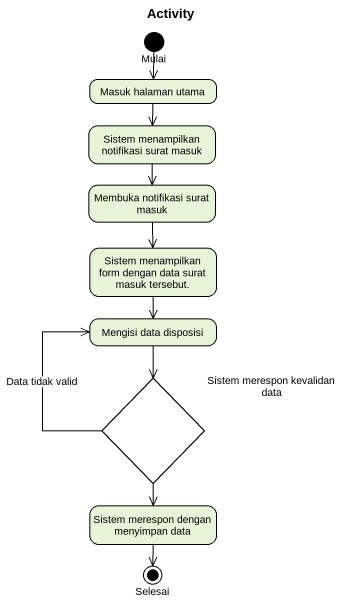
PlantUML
@startuml
title Activity
hide empty description
state Mulai <<start>>
state "Masuk halaman utama" as Masuk_halaman_utama
state "Sistem menampilkan notifikasi surat masuk" as Sistem_menampilkan
state "Membuka notifikasi surat masuk" as Membuka_notifikasi_surat
state "Sistem menampilkan form dengan data surat masuk tersebut." as Sistem_menampilkan_form
state "Mengisi data disposisi" as Mengisi_data_disposisi
state "Sistem merespon kevalidan data" as Sistem_merespon_kevalidan <<choice>>
state "Sistem merespon dengan menyimpan data" as Sistem_merespon_dengan
state Selesai <<end>>
Mulai --> Masuk_halaman_utama
Masuk_halaman_utama --> Sistem_menampilkan
Sistem_menampilkan --> Membuka_notifikasi_surat
Membuka_notifikasi_surat --> Sistem_menampilkan_form
Sistem_menampilkan_form --> Mengisi_data_disposisi
Mengisi_data_disposisi --> Sistem_merespon_kevalidan
Sistem_merespon_kevalidan -up-> Mengisi_data_disposisi : Data tidak valid
Sistem_merespon_kevalidan --> Sistem_merespon_dengan
Sistem_merespon_dengan --> Selesai
@enduml
